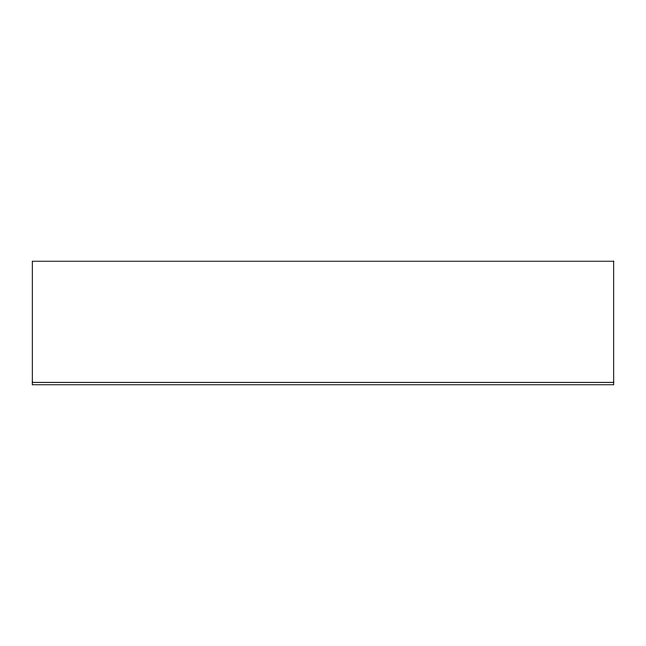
<?xml version="1.0" encoding="UTF-8"?>
<svg xmlns="http://www.w3.org/2000/svg" width="646" height="646" viewBox="0 0 646 646"><rect width="100%" height="100%" fill="white"/><g stroke="black" fill="none" stroke-linecap="round" stroke-linejoin="round"><path stroke-width="0.97" d="M32.3 382.351L613.7 382.351M613.7 261.226L32.3 261.226L32.3 384.774L613.7 384.774L613.7 261.226"/></g></svg>
